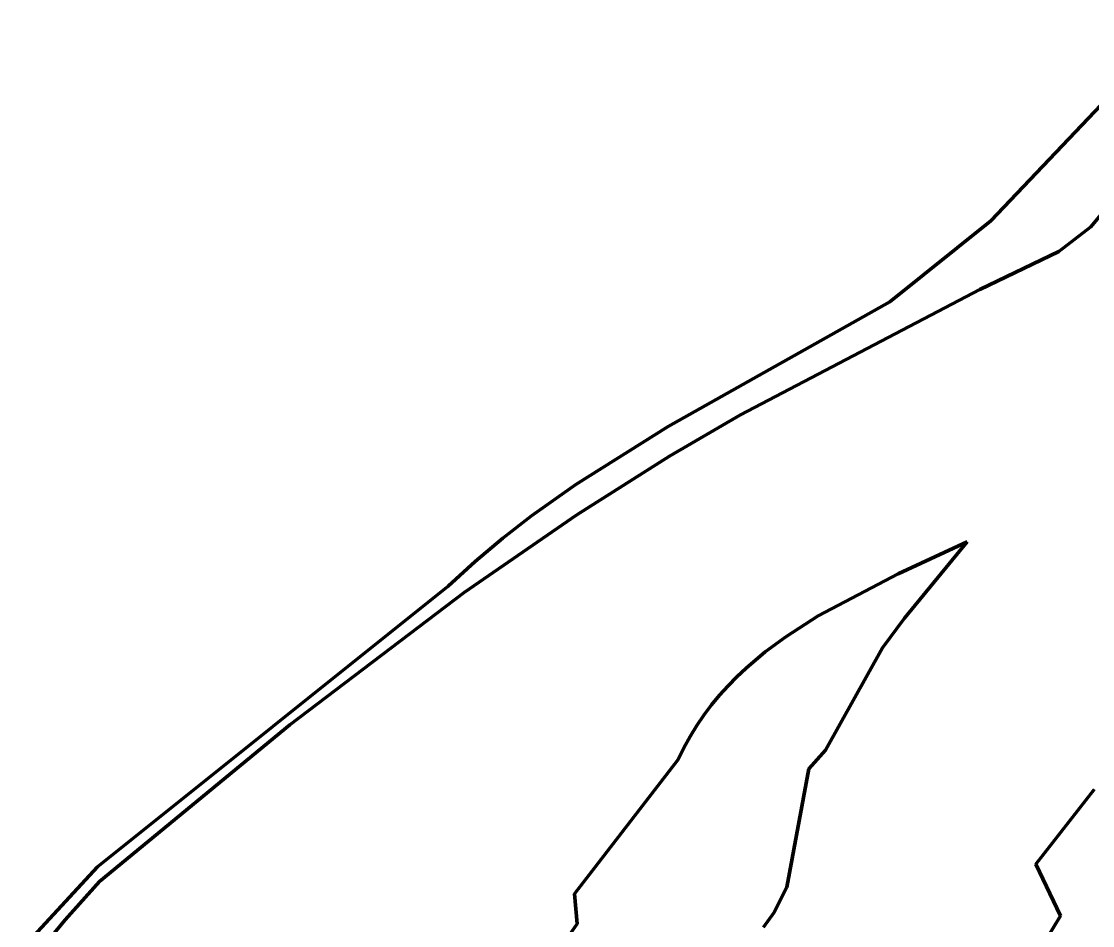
# Model space of a CAD drawing. Header units: millimetres. Extents: x 0 to 8.3, y 0 to 12.4.
# Drawn here: x 2.311 to 3.044, y 8.222 to 8.842 of the extents above; entities that cross this region are included whole.
import ezdxf

# ---------------------------------------------------------------- set-up
doc = ezdxf.new("R2010")
doc.units = ezdxf.units.MM
for name, color, linetype, lineweight in [('color#131313ff', 7, 'CONTINUOUS', 100), ('color#c5c5c5ff', 7, 'CONTINUOUS', 100), ('color#ffffffff', 7, 'CONTINUOUS', 100)]:
    doc.layers.add(name, color=color, linetype=linetype, lineweight=lineweight)

msp = doc.modelspace()

# ---------------------------------------------------------------- linework, layer by layer
at = {"layer": 'color#131313ff'}
for p, q in [((2.97466, 8.70507), (3.10463, 8.84154)), ((3.05232, 8.71181), (3.04329, 8.70075)), ((2.90551, 8.6496), (2.97466, 8.70507)), ((3.04329, 8.70075), (3.02123, 8.68392)), ((3.02123, 8.68392), (2.96731, 8.65804)), ((2.96731, 8.65804), (2.80315, 8.57213)), ((2.75365, 8.564), (2.90551, 8.6496)), ((2.80315, 8.57213), (2.75453, 8.54371)), ((2.69039, 8.52448), (2.75365, 8.564)), ((2.75453, 8.54371), (2.69113, 8.50361)), ((2.66002, 8.50293), (2.69039, 8.52448)), ((2.69113, 8.50361), (2.61394, 8.45041)), ((2.6404, 8.4877), (2.66002, 8.50293)), ((2.62135, 8.47167), (2.6404, 8.4877)), ((2.60293, 8.45476), (2.62135, 8.47167)), ((2.36265, 8.26262), (2.60293, 8.45476)), ((2.61394, 8.45041), (2.49437, 8.35973)), ((2.49437, 8.35973), (2.36406, 8.25243)), ((2.31058, 8.20624), (2.36265, 8.26262)), ((2.36406, 8.25243), (2.34055, 8.22612)), ((2.34055, 8.22612), (2.31793, 8.19907))]:
    msp.add_line(p, q, dxfattribs=at)
at = {"layer": 'color#c5c5c5ff'}
for p, q in [((2.91121, 8.46319), (2.95842, 8.48513)), ((2.95842, 8.48513), (2.91555, 8.43284)), ((2.85635, 8.43436), (2.91121, 8.46319)), ((2.8342, 8.42007), (2.85635, 8.43436)), ((2.91555, 8.43284), (2.90049, 8.41244)), ((2.82022, 8.40968), (2.8342, 8.42007)), ((2.90049, 8.41244), (2.86146, 8.34242)), ((2.80701, 8.39849), (2.82022, 8.40968)), ((2.80073, 8.39258), (2.80701, 8.39849)), ((2.7947, 8.38643), (2.80073, 8.39258)), ((2.78893, 8.38004), (2.7947, 8.38643)), ((2.78343, 8.3734), (2.78893, 8.38004)), ((2.77332, 8.35932), (2.77822, 8.3665)), ((2.77822, 8.3665), (2.78343, 8.3734)), ((2.76875, 8.35186), (2.77332, 8.35932)), ((2.76451, 8.3441), (2.76875, 8.35186)), ((2.76063, 8.33604), (2.76451, 8.3441)), ((2.86146, 8.34242), (2.85016, 8.32964)), ((2.68946, 8.24415), (2.76063, 8.33604)), ((2.85016, 8.32964), (2.83496, 8.2485)), ((3.00565, 8.26437), (3.04561, 8.31552)), ((3.02243, 8.22905), (3.00565, 8.26437)), ((2.69132, 8.2235), (2.68946, 8.24415)), ((2.83496, 8.2485), (2.82605, 8.23097)), ((2.82605, 8.23097), (2.81905, 8.2211)), ((2.9862, 8.16918), (3.02243, 8.22905)), ((2.66154, 8.18097), (2.69132, 8.2235))]:
    msp.add_line(p, q, dxfattribs=at)
at = {"layer": 'color#ffffffff'}
for p, q in [((3.10463, 8.84154), (2.97466, 8.70507)), ((3.04329, 8.70075), (3.05232, 8.71181)), ((2.97466, 8.70507), (2.90551, 8.6496)), ((3.02123, 8.68392), (3.04329, 8.70075)), ((2.96731, 8.65804), (3.02123, 8.68392)), ((2.80315, 8.57213), (2.96731, 8.65804)), ((2.90551, 8.6496), (2.75365, 8.564)), ((2.75453, 8.54371), (2.80315, 8.57213)), ((2.75365, 8.564), (2.69039, 8.52448)), ((2.69113, 8.50361), (2.75453, 8.54371)), ((2.69039, 8.52448), (2.66002, 8.50293)), ((2.61394, 8.45041), (2.69113, 8.50361)), ((2.66002, 8.50293), (2.6404, 8.4877)), ((2.6404, 8.4877), (2.62135, 8.47167)), ((2.95842, 8.48513), (2.91121, 8.46319)), ((2.91555, 8.43284), (2.95842, 8.48513)), ((2.62135, 8.47167), (2.60293, 8.45476)), ((2.91121, 8.46319), (2.85635, 8.43436)), ((2.60293, 8.45476), (2.36265, 8.26262)), ((2.49437, 8.35973), (2.61394, 8.45041)), ((2.85635, 8.43436), (2.8342, 8.42007)), ((2.90049, 8.41244), (2.91555, 8.43284)), ((2.8342, 8.42007), (2.82022, 8.40968)), ((2.86146, 8.34242), (2.90049, 8.41244)), ((2.82022, 8.40968), (2.80701, 8.39849)), ((2.80701, 8.39849), (2.80073, 8.39258)), ((2.80073, 8.39258), (2.7947, 8.38643)), ((2.7947, 8.38643), (2.78893, 8.38004)), ((2.78893, 8.38004), (2.78343, 8.3734)), ((2.77822, 8.3665), (2.77332, 8.35932)), ((2.78343, 8.3734), (2.77822, 8.3665)), ((2.36406, 8.25243), (2.49437, 8.35973)), ((2.77332, 8.35932), (2.76875, 8.35186)), ((2.76875, 8.35186), (2.76451, 8.3441)), ((2.76451, 8.3441), (2.76063, 8.33604)), ((2.85016, 8.32964), (2.86146, 8.34242)), ((2.76063, 8.33604), (2.68946, 8.24415)), ((2.83496, 8.2485), (2.85016, 8.32964)), ((3.04561, 8.31552), (3.00565, 8.26437)), ((3.00565, 8.26437), (3.02243, 8.22905)), ((2.36265, 8.26262), (2.31058, 8.20624)), ((2.34055, 8.22612), (2.36406, 8.25243)), ((2.68946, 8.24415), (2.69132, 8.2235)), ((2.82605, 8.23097), (2.83496, 8.2485)), ((2.81905, 8.2211), (2.82605, 8.23097)), ((3.02243, 8.22905), (2.9862, 8.16918)), ((2.31793, 8.19907), (2.34055, 8.22612)), ((2.69132, 8.2235), (2.66154, 8.18097))]:
    msp.add_line(p, q, dxfattribs=at)

doc.saveas('drawing.dxf')
